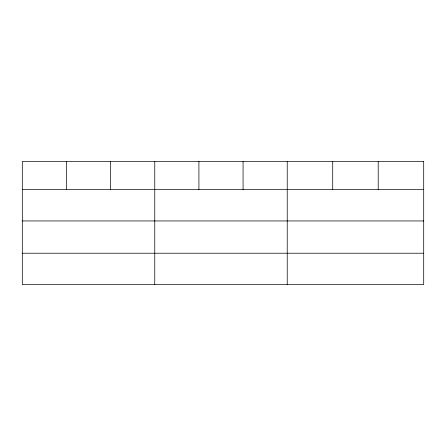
<?xml version="1.0" encoding="UTF-8"?>
<svg xmlns="http://www.w3.org/2000/svg" width="446" height="446" viewBox="0 0 446 446"><rect width="100%" height="100%" fill="white"/><g stroke="black" fill="none" stroke-linecap="round" stroke-linejoin="round"><path stroke-width="0.67" d="M22.3 189.639L423.7 189.639M22.3 220.954L423.7 220.954M22.3 253.222L423.7 253.222M378.208 161.463L378.208 189.639M332.716 161.463L332.716 189.639M287.224 161.463L287.224 284.537M243.07 161.463L243.07 189.639M198.916 161.463L198.916 189.639M154.762 161.463L154.762 284.537M110.608 161.463L110.608 189.639M66.454 161.463L66.454 189.639M423.7 161.463L22.3 161.463L22.3 284.537L423.7 284.537L423.7 161.463"/></g></svg>
